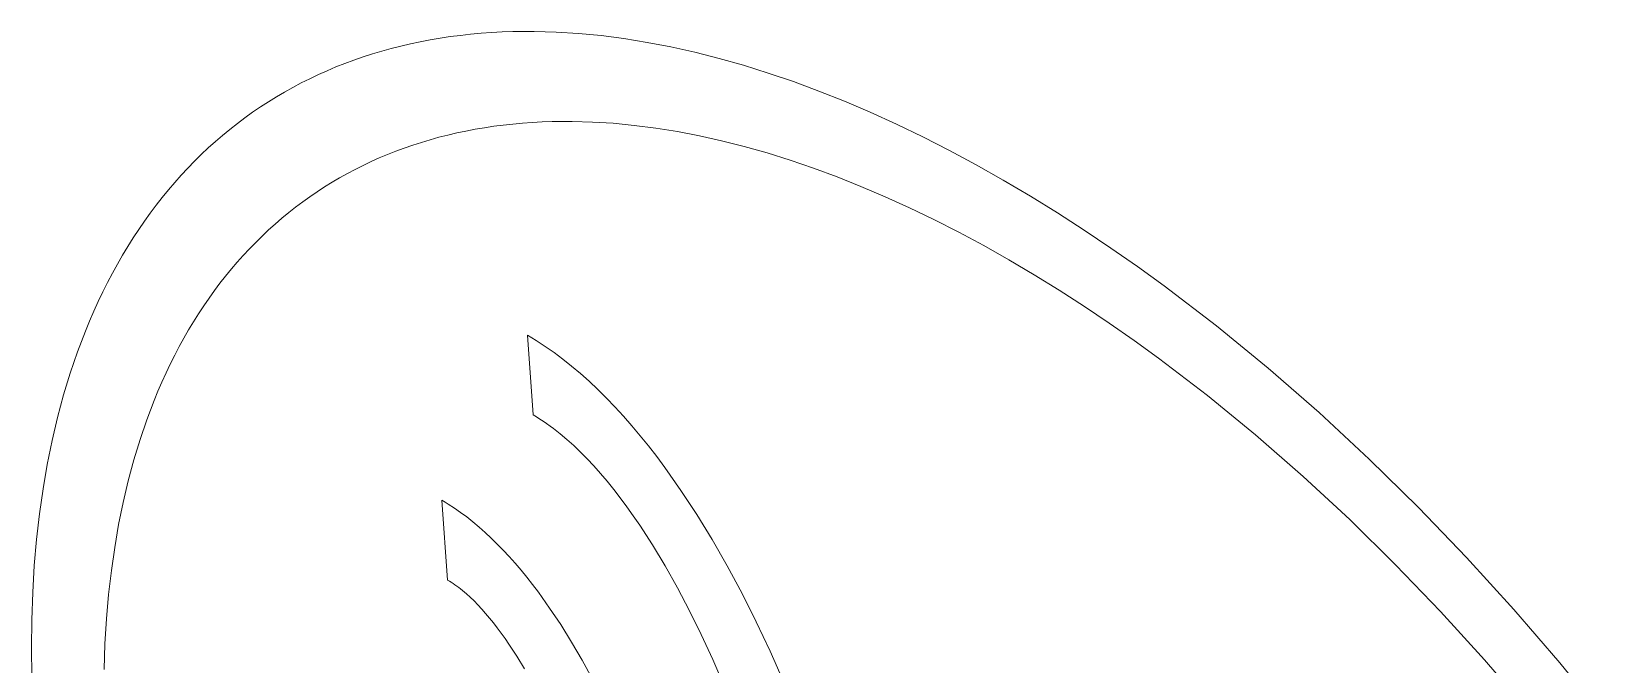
# Model space of a CAD drawing. Header units: inches. Extents: x -9 to 197, y 0 to 134.
# Drawn here: x 139.3 to 140.029, y 75.903 to 76.197 of the extents above; entities that cross this region are included whole.
import ezdxf

# ---------------------------------------------------------------- set-up
doc = ezdxf.new("R2010")
doc.units = ezdxf.units.IN
doc.layers.add('ZANO_R', color=7, linetype='Continuous', lineweight=0)

msp = doc.modelspace()

# ---------------------------------------------------------------- linework, layer by layer
at = {"layer": 'ZANO_R'}
for p, q in [((139.48441, 76.1926), (139.47983, 76.19173)), ((139.48904, 76.19339), (139.48441, 76.1926)), ((139.49371, 76.19409), (139.48904, 76.19339)), ((139.49843, 76.1947), (139.49371, 76.19409)), ((139.50319, 76.19522), (139.49843, 76.1947)), ((139.508, 76.19565), (139.50319, 76.19522)), ((139.51285, 76.196), (139.508, 76.19565)), ((139.51774, 76.19626), (139.51285, 76.196)), ((139.52268, 76.19643), (139.51774, 76.19626)), ((139.52766, 76.19651), (139.52268, 76.19643)), ((139.53268, 76.1965), (139.52766, 76.19651)), ((139.54285, 76.19621), (139.53268, 76.1965)), ((139.55318, 76.19557), (139.54285, 76.19621)), ((139.56367, 76.19456), (139.55318, 76.19557)), ((139.57431, 76.19319), (139.56367, 76.19456)), ((139.5851, 76.19145), (139.57431, 76.19319)), ((139.45333, 76.18469), (139.44908, 76.18322)), ((139.45762, 76.18608), (139.45333, 76.18469)), ((139.46197, 76.18738), (139.45762, 76.18608)), ((139.46636, 76.1886), (139.46197, 76.18738)), ((139.4708, 76.18973), (139.46636, 76.1886)), ((139.47529, 76.19077), (139.4708, 76.18973)), ((139.47983, 76.19173), (139.47529, 76.19077)), ((139.59605, 76.18934), (139.5851, 76.19145)), ((139.60714, 76.18687), (139.59605, 76.18934)), ((139.61837, 76.18402), (139.60714, 76.18687)), ((139.43664, 76.17829), (139.43259, 76.17648)), ((139.44073, 76.18002), (139.43664, 76.17829)), ((139.44488, 76.18166), (139.44073, 76.18002)), ((139.44908, 76.18322), (139.44488, 76.18166)), ((139.62973, 76.1808), (139.61837, 76.18402)), ((139.64124, 76.1772), (139.62973, 76.1808)), ((139.42076, 76.17055), (139.41692, 76.1684)), ((139.42465, 76.17261), (139.42076, 76.17055)), ((139.4286, 76.17459), (139.42465, 76.17261)), ((139.43259, 76.17648), (139.4286, 76.17459)), ((139.65287, 76.17322), (139.64124, 76.1772)), ((139.66463, 76.16887), (139.65287, 76.17322)), ((139.4094, 76.16386), (139.40572, 76.16147)), ((139.41314, 76.16617), (139.4094, 76.16386)), ((139.41692, 76.1684), (139.41314, 76.16617)), ((139.67651, 76.16413), (139.66463, 76.16887)), ((139.68851, 76.159), (139.67651, 76.16413)), ((139.39853, 76.15644), (139.39502, 76.1538)), ((139.4021, 76.159), (139.39853, 76.15644)), ((139.40572, 76.16147), (139.4021, 76.159)), ((139.70063, 76.15349), (139.68851, 76.159)), ((139.38816, 76.14828), (139.38481, 76.1454)), ((139.39156, 76.15108), (139.38816, 76.14828)), ((139.39502, 76.1538), (139.39156, 76.15108)), ((139.48848, 76.14739), (139.49262, 76.14845)), ((139.49262, 76.14845), (139.4968, 76.14942)), ((139.4968, 76.14942), (139.50102, 76.15031)), ((139.50102, 76.15031), (139.50529, 76.15112)), ((139.50529, 76.15112), (139.5096, 76.15186)), ((139.5096, 76.15186), (139.51395, 76.15251)), ((139.51395, 76.15251), (139.51835, 76.15307)), ((139.51835, 76.15307), (139.52278, 76.15356)), ((139.52278, 76.15356), (139.52726, 76.15396)), ((139.52726, 76.15396), (139.53178, 76.15429)), ((139.53178, 76.15429), (139.53633, 76.15453)), ((139.53633, 76.15453), (139.54093, 76.15469)), ((139.54093, 76.15469), (139.54557, 76.15476)), ((139.54557, 76.15476), (139.55025, 76.15475)), ((139.55025, 76.15475), (139.55971, 76.15449)), ((139.55971, 76.15449), (139.56933, 76.15388)), ((139.56933, 76.15388), (139.5791, 76.15295)), ((139.5791, 76.15295), (139.58902, 76.15167)), ((139.58902, 76.15167), (139.59907, 76.15005)), ((139.59907, 76.15005), (139.60926, 76.14809)), ((139.71286, 76.14759), (139.70063, 76.15349)), ((139.38152, 76.14244), (139.37829, 76.1394)), ((139.38481, 76.1454), (139.38152, 76.14244)), ((139.46461, 76.1394), (139.46848, 76.14093)), ((139.46848, 76.14093), (139.47239, 76.14238)), ((139.47239, 76.14238), (139.47634, 76.14376)), ((139.47634, 76.14376), (139.48034, 76.14505)), ((139.48034, 76.14505), (139.48439, 76.14626)), ((139.48439, 76.14626), (139.48848, 76.14739)), ((139.60926, 76.14809), (139.61959, 76.14578)), ((139.61959, 76.14578), (139.63005, 76.14313)), ((139.63005, 76.14313), (139.64063, 76.14013)), ((139.7252, 76.14131), (139.71286, 76.14759)), ((139.73765, 76.13463), (139.7252, 76.14131)), ((139.37512, 76.13628), (139.37201, 76.13308)), ((139.37829, 76.1394), (139.37512, 76.13628)), ((139.44963, 76.1325), (139.45331, 76.13434)), ((139.45331, 76.13434), (139.45703, 76.13611)), ((139.45703, 76.13611), (139.4608, 76.1378)), ((139.4608, 76.1378), (139.46461, 76.1394)), ((139.64063, 76.14013), (139.65135, 76.13678)), ((139.65135, 76.13678), (139.66218, 76.13307)), ((139.7502, 76.12755), (139.73765, 76.13463)), ((139.36596, 76.12643), (139.36302, 76.12299)), ((139.36895, 76.12979), (139.36596, 76.12643)), ((139.37201, 76.13308), (139.36895, 76.12979)), ((139.43543, 76.12436), (139.43891, 76.12651)), ((139.43891, 76.12651), (139.44243, 76.12858)), ((139.44243, 76.12858), (139.44601, 76.13058)), ((139.44601, 76.13058), (139.44963, 76.1325)), ((139.66218, 76.13307), (139.67313, 76.12902)), ((139.67313, 76.12902), (139.6842, 76.1246)), ((139.76277, 76.12012), (139.7502, 76.12755)), ((139.36014, 76.11948), (139.35733, 76.11588)), ((139.36302, 76.12299), (139.36014, 76.11948)), ((139.42531, 76.11744), (139.42863, 76.11983)), ((139.42863, 76.11983), (139.43201, 76.12213)), ((139.43201, 76.12213), (139.43543, 76.12436)), ((139.6842, 76.1246), (139.69537, 76.11983)), ((139.69537, 76.11983), (139.70666, 76.1147)), ((139.77529, 76.11239), (139.76277, 76.12012)), ((139.35457, 76.1122), (139.35188, 76.10845)), ((139.35733, 76.11588), (139.35457, 76.1122)), ((139.41565, 76.10985), (139.41881, 76.11246)), ((139.41881, 76.11246), (139.42203, 76.11499)), ((139.42203, 76.11499), (139.42531, 76.11744)), ((139.70666, 76.1147), (139.71805, 76.10921)), ((139.78775, 76.10436), (139.77529, 76.11239)), ((139.34925, 76.10462), (139.34668, 76.10071)), ((139.35188, 76.10845), (139.34925, 76.10462)), ((139.40646, 76.10157), (139.40947, 76.10441)), ((139.40947, 76.10441), (139.41253, 76.10716)), ((139.41253, 76.10716), (139.41565, 76.10985)), ((139.71805, 76.10921), (139.72954, 76.10335)), ((139.80015, 76.09603), (139.78775, 76.10436)), ((139.34668, 76.10071), (139.34417, 76.09673)), ((139.4006, 76.09568), (139.4035, 76.09867)), ((139.4035, 76.09867), (139.40646, 76.10157)), ((139.72954, 76.10335), (139.74114, 76.09713)), ((139.74114, 76.09713), (139.75282, 76.09054)), ((139.34173, 76.09267), (139.33935, 76.08853)), ((139.34417, 76.09673), (139.34173, 76.09267)), ((139.39497, 76.0895), (139.39776, 76.09263)), ((139.39776, 76.09263), (139.4006, 76.09568)), ((139.75282, 76.09054), (139.76453, 76.08362)), ((139.81249, 76.08742), (139.80015, 76.09603)), ((139.33704, 76.08431), (139.33479, 76.08002)), ((139.33935, 76.08853), (139.33704, 76.08431)), ((139.38693, 76.07967), (139.38955, 76.08302)), ((139.38955, 76.08302), (139.39223, 76.0863)), ((139.39223, 76.0863), (139.39497, 76.0895)), ((139.76453, 76.08362), (139.77619, 76.07642)), ((139.82476, 76.07853), (139.81249, 76.08742)), ((139.3326, 76.07565), (139.33048, 76.07121)), ((139.33479, 76.08002), (139.3326, 76.07565)), ((139.38186, 76.07275), (139.38437, 76.07625)), ((139.38437, 76.07625), (139.38693, 76.07967)), ((139.77619, 76.07642), (139.7878, 76.06894)), ((139.84907, 76.05994), (139.82476, 76.07853)), ((139.33048, 76.07121), (139.32843, 76.06669)), ((139.37702, 76.06554), (139.37941, 76.06918)), ((139.37941, 76.06918), (139.38186, 76.07275)), ((139.7878, 76.06894), (139.79935, 76.06119)), ((139.32644, 76.0621), (139.32452, 76.05743)), ((139.32843, 76.06669), (139.32644, 76.0621)), ((139.37241, 76.05805), (139.37468, 76.06183)), ((139.37468, 76.06183), (139.37702, 76.06554)), ((139.79935, 76.06119), (139.81084, 76.05317)), ((139.32452, 76.05743), (139.32267, 76.05268)), ((139.36804, 76.05027), (139.37019, 76.05419)), ((139.37019, 76.05419), (139.37241, 76.05805)), ((139.53156, 76.05437), (139.52949, 76.05559)), ((139.52949, 76.05559), (139.53212, 76.01858)), ((139.53363, 76.0531), (139.53156, 76.05437)), ((139.87306, 76.04031), (139.84907, 76.05994)), ((139.32088, 76.04786), (139.31752, 76.03801)), ((139.32267, 76.05268), (139.32088, 76.04786)), ((139.3639, 76.0422), (139.36594, 76.04627)), ((139.36594, 76.04627), (139.36804, 76.05027)), ((139.53776, 76.05041), (139.53363, 76.0531)), ((139.54187, 76.04754), (139.53776, 76.05041)), ((139.54596, 76.04447), (139.54187, 76.04754)), ((139.81084, 76.05317), (139.82226, 76.04489)), ((139.36193, 76.03807), (139.3639, 76.0422)), ((139.55003, 76.04122), (139.54596, 76.04447)), ((139.55409, 76.03779), (139.55003, 76.04122)), ((139.82226, 76.04489), (139.84491, 76.02757)), ((139.89669, 76.01969), (139.87306, 76.04031)), ((139.31752, 76.03801), (139.31443, 76.02785)), ((139.35817, 76.02958), (139.36002, 76.03386)), ((139.36002, 76.03386), (139.36193, 76.03807)), ((139.55812, 76.03419), (139.55409, 76.03779)), ((139.56213, 76.0304), (139.55812, 76.03419)), ((139.31443, 76.02785), (139.31162, 76.01741)), ((139.35465, 76.02081), (139.35638, 76.02523)), ((139.35638, 76.02523), (139.35817, 76.02958)), ((139.56612, 76.02645), (139.56213, 76.0304)), ((139.57008, 76.02232), (139.56612, 76.02645)), ((139.84491, 76.02757), (139.86725, 76.00929)), ((139.31162, 76.01741), (139.3091, 76.00667)), ((139.35299, 76.01633), (139.35465, 76.02081)), ((139.53212, 76.01858), (139.5337, 76.01764)), ((139.5337, 76.01764), (139.53528, 76.01666)), ((139.57402, 76.01803), (139.57008, 76.02232)), ((139.57793, 76.01358), (139.57402, 76.01803)), ((139.91993, 75.99814), (139.89669, 76.01969)), ((139.34986, 76.00715), (139.35299, 76.01633)), ((139.53528, 76.01666), (139.53685, 76.01563)), ((139.53685, 76.01563), (139.53843, 76.01456)), ((139.53843, 76.01456), (139.54, 76.01344)), ((139.54, 76.01344), (139.54158, 76.01227)), ((139.54158, 76.01227), (139.54315, 76.01107)), ((139.54315, 76.01107), (139.54472, 76.00981)), ((139.54472, 76.00981), (139.54786, 76.00717)), ((139.58181, 76.00896), (139.57793, 76.01358)), ((139.3091, 76.00667), (139.30686, 75.99565)), ((139.34698, 75.99769), (139.34986, 76.00715)), ((139.54786, 76.00717), (139.55099, 76.00436)), ((139.55099, 76.00436), (139.55412, 76.00138)), ((139.58566, 76.00419), (139.58181, 76.00896)), ((139.58948, 75.99927), (139.58566, 76.00419)), ((139.86725, 76.00929), (139.88925, 75.99009)), ((139.30686, 75.99565), (139.30491, 75.98434)), ((139.34436, 75.98796), (139.34698, 75.99769)), ((139.55412, 76.00138), (139.55723, 75.99823)), ((139.55723, 75.99823), (139.56033, 75.99492)), ((139.56033, 75.99492), (139.56342, 75.99145)), ((139.59327, 75.99419), (139.58948, 75.99927)), ((139.94273, 75.9757), (139.91993, 75.99814)), ((139.34201, 75.97796), (139.34436, 75.98796)), ((139.56342, 75.99145), (139.56649, 75.98782)), ((139.56649, 75.98782), (139.56955, 75.98404)), ((139.60074, 75.9836), (139.59327, 75.99419)), ((139.88925, 75.99009), (139.91089, 75.97002)), ((139.30491, 75.98434), (139.30325, 75.97274)), ((139.56955, 75.98404), (139.5726, 75.9801)), ((139.60806, 75.97244), (139.60074, 75.9836)), ((139.33993, 75.9677), (139.34201, 75.97796)), ((139.49131, 75.97817), (139.48985, 75.97902)), ((139.48985, 75.97902), (139.49248, 75.94201)), ((139.49276, 75.97727), (139.49131, 75.97817)), ((139.49566, 75.9754), (139.49276, 75.97727)), ((139.49854, 75.97338), (139.49566, 75.9754)), ((139.50141, 75.97125), (139.49854, 75.97338)), ((139.5726, 75.9801), (139.57562, 75.97602)), ((139.57562, 75.97602), (139.57863, 75.9718)), ((139.96508, 75.95243), (139.94273, 75.9757)), ((139.30325, 75.97274), (139.3019, 75.96086)), ((139.33811, 75.95716), (139.33993, 75.9677)), ((139.50427, 75.96898), (139.50141, 75.97125)), ((139.50712, 75.96659), (139.50427, 75.96898)), ((139.50995, 75.96408), (139.50712, 75.96659)), ((139.57863, 75.9718), (139.58162, 75.96743)), ((139.58162, 75.96743), (139.58753, 75.95828)), ((139.61523, 75.96074), (139.60806, 75.97244)), ((139.91089, 75.97002), (139.93214, 75.94912)), ((139.3019, 75.96086), (139.30084, 75.94871)), ((139.51276, 75.96145), (139.50995, 75.96408)), ((139.51556, 75.9587), (139.51276, 75.96145)), ((139.51834, 75.95584), (139.51556, 75.9587)), ((139.62223, 75.94853), (139.61523, 75.96074)), ((139.33657, 75.94636), (139.33811, 75.95716)), ((139.5211, 75.95286), (139.51834, 75.95584)), ((139.52384, 75.94977), (139.5211, 75.95286)), ((139.58753, 75.95828), (139.59334, 75.94861)), ((139.98694, 75.92839), (139.96508, 75.95243)), ((139.30084, 75.94871), (139.30009, 75.93627)), ((139.33531, 75.9353), (139.33657, 75.94636)), ((139.52656, 75.94658), (139.52384, 75.94977)), ((139.52926, 75.94327), (139.52656, 75.94658)), ((139.59334, 75.94861), (139.59905, 75.93843)), ((139.62905, 75.93582), (139.62223, 75.94853)), ((139.93214, 75.94912), (139.95295, 75.92745)), ((139.49248, 75.94201), (139.49334, 75.9415)), ((139.49334, 75.9415), (139.4942, 75.94096)), ((139.4942, 75.94096), (139.49507, 75.9404)), ((139.49507, 75.9404), (139.49593, 75.9398)), ((139.49593, 75.9398), (139.4968, 75.93917)), ((139.4968, 75.93917), (139.49768, 75.93852)), ((139.49768, 75.93852), (139.49855, 75.93784)), ((139.49855, 75.93784), (139.49943, 75.93713)), ((139.49943, 75.93713), (139.5012, 75.93563)), ((139.53194, 75.93986), (139.52926, 75.94327)), ((139.5346, 75.93635), (139.53194, 75.93986)), ((139.59905, 75.93843), (139.60465, 75.92777)), ((139.30009, 75.93627), (139.29965, 75.92356)), ((139.33432, 75.92398), (139.33531, 75.9353)), ((139.5012, 75.93563), (139.50297, 75.93402)), ((139.50297, 75.93402), (139.50476, 75.93229)), ((139.50476, 75.93229), (139.50655, 75.93047)), ((139.50655, 75.93047), (139.50834, 75.92854)), ((139.53983, 75.92902), (139.5346, 75.93635)), ((139.63568, 75.92264), (139.62905, 75.93582)), ((139.29965, 75.92356), (139.29952, 75.91057)), ((139.33362, 75.91239), (139.33432, 75.92398)), ((139.50834, 75.92854), (139.51014, 75.9265)), ((139.51014, 75.9265), (139.51194, 75.92436)), ((139.51194, 75.92436), (139.51374, 75.92213)), ((139.51374, 75.92213), (139.51555, 75.91979)), ((139.54497, 75.92131), (139.53983, 75.92902)), ((139.60465, 75.92777), (139.61012, 75.91666)), ((139.64211, 75.90902), (139.63568, 75.92264)), ((139.95295, 75.92745), (139.97331, 75.90505)), ((140.00827, 75.90361), (139.98694, 75.92839)), ((139.51555, 75.91979), (139.51735, 75.91736)), ((139.51735, 75.91736), (139.51916, 75.91483)), ((139.51916, 75.91483), (139.52096, 75.91221)), ((139.54999, 75.91323), (139.54497, 75.92131)), ((139.61012, 75.91666), (139.61546, 75.90512)), ((139.29952, 75.91057), (139.2997, 75.89731)), ((139.33321, 75.90056), (139.33362, 75.91239)), ((139.52096, 75.91221), (139.52455, 75.90669)), ((139.55489, 75.9048), (139.54999, 75.91323)), ((139.64833, 75.89498), (139.64211, 75.90902)), ((139.52455, 75.90669), (139.52812, 75.90082)), ((139.55967, 75.89603), (139.55489, 75.9048)), ((139.61546, 75.90512), (139.62065, 75.89318)), ((139.97331, 75.90505), (139.99317, 75.88198)), ((140.02904, 75.87816), (140.00827, 75.90361))]:
    msp.add_line(p, q, dxfattribs=at)

doc.saveas('drawing.dxf')
